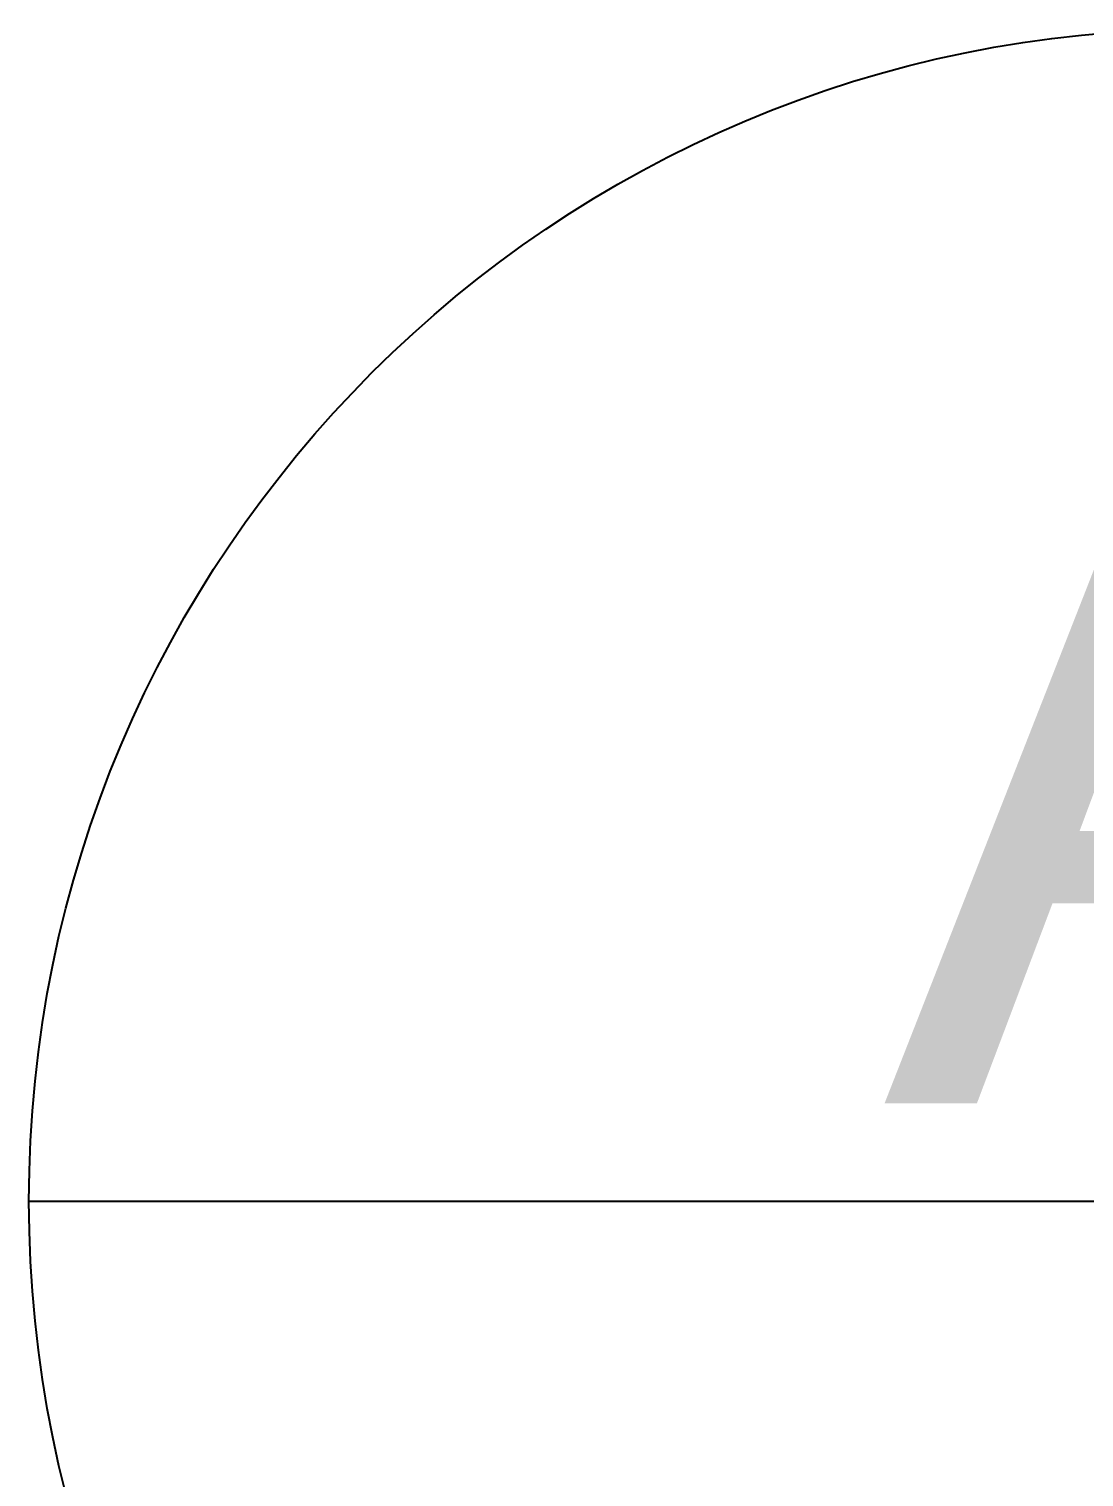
# Model space of a CAD drawing. Header units: metres. Extents: x 47628 to 47724, y 23300 to 23406.
# Drawn here: x 47664.13 to 47669.53, y 23367.73 to 23375.15 of the extents above; entities that cross this region are included whole.
import ezdxf
from ezdxf.enums import TextEntityAlignment as Align

# ---------------------------------------------------------------- set-up
doc = ezdxf.new("R2010")
doc.units = ezdxf.units.M
doc.header["$LTSCALE"] = 0.25
for name, color, linetype in [('0 @ 1', 7, 'Continuous'), ('SIMB_01', 1, 'Continuous'), ('SIMB_TXT', 1, 'Continuous')]:
    doc.layers.add(name, color=color, linetype=linetype)
doc.styles.add('SIMB', font='arial.ttf')

# ---------------------------------------------------------------- blocks, each defined once
blk = doc.blocks.new('*U20')
at = {"layer": 'SIMB_01'}
blk.add_line((0, -6), (0, 6), dxfattribs=at)
blk.add_circle((0, 0), 6, dxfattribs=at)
at = {"layer": 'SIMB_TXT', "style": 'SIMB'}
for tag, height, p in [('000', 3.5, (-2.25, 0)), ('999', 2, (2.5253, 0))]:
    blk.add_attdef(tag, text='', height=height, rotation=90, dxfattribs=at).set_placement(p, align=Align.MIDDLE_CENTER)
blk = doc.blocks.new('*U133')
at = {"layer": '0 @ 1'}
ref = blk.add_blockref('*U20', (47670.129, 23369.1477), dxfattribs=dict(at, rotation=270))
ref.add_attrib('000', 'A', dxfattribs={"layer": 'SIMB_TXT', "height": 3.5, "style": 'SIMB'}).set_placement((47670.129, 23371.3977), align=Align.MIDDLE_CENTER)

msp = doc.modelspace()

# ---------------------------------------------------------------- block references
msp.add_blockref('*U133', (0, 0))

doc.saveas('drawing.dxf')
